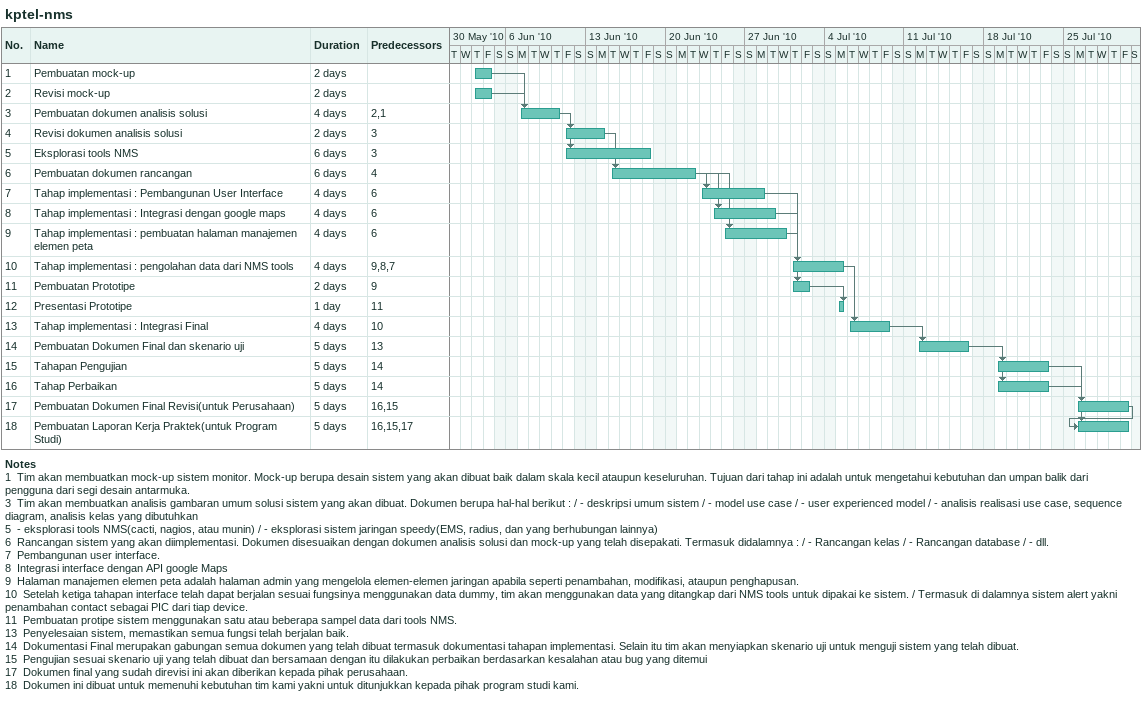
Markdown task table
kptel-nms

| ID | Task | Duration | Start | Finish | Predecessors |
|---|---|---|---|---|---|
| 1 | Pembuatan mock-up | 2d | 2010-06-03 | 2010-06-04 |  |
| 2 | Revisi mock-up | 2d | 2010-06-03 | 2010-06-04 |  |
| 3 | Pembuatan dokumen analisis solusi | 4d | 2010-06-07 | 2010-06-10 | 2, 1 |
| 4 | Revisi dokumen analisis solusi | 2d | 2010-06-11 | 2010-06-14 | 3 |
| 5 | Eksplorasi tools NMS | 6d | 2010-06-11 | 2010-06-18 | 3 |
| 6 | Pembuatan dokumen rancangan | 6d | 2010-06-15 | 2010-06-22 | 4 |
| 7 | Tahap implementasi : Pembangunan User Interface | 4d | 2010-06-23 | 2010-06-28 | 6 |
| 8 | Tahap implementasi : Integrasi dengan google maps | 4d | 2010-06-24 | 2010-06-29 | 6 |
| 9 | Tahap implementasi : pembuatan halaman manajemen elemen peta | 4d | 2010-06-25 | 2010-06-30 | 6 |
| 10 | Tahap implementasi : pengolahan data dari NMS tools | 4d | 2010-07-01 | 2010-07-05 | 9, 8, 7 |
| 11 | Pembuatan Prototipe | 2d | 2010-07-01 | 2010-07-02 | 9 |
| 12 | Presentasi Prototipe | 1d | 2010-07-05 | 2010-07-05 | 11 |
| 13 | Tahap implementasi : Integrasi Final | 4d | 2010-07-06 | 2010-07-09 | 10 |
| 14 | Pembuatan Dokumen Final dan skenario uji | 5d | 2010-07-12 | 2010-07-16 | 13 |
| 15 | Tahapan Pengujian | 5d | 2010-07-19 | 2010-07-23 | 14 |
| 16 | Tahap Perbaikan | 5d | 2010-07-19 | 2010-07-23 | 14 |
| 17 | Pembuatan Dokumen Final Revisi(untuk Perusahaan) | 5d | 2010-07-26 | 2010-07-30 | 16, 15 |
| 18 | Pembuatan Laporan Kerja Praktek(untuk Program Studi) | 5d | 2010-07-26 | 2010-07-30 | 16, 15, 17 |

Notes
- 1: Tim akan membuatkan mock-up sistem monitor. Mock-up berupa desain sistem yang akan dibuat baik dalam skala kecil ataupun keseluruhan. Tujuan dari tahap ini adalah untuk mengetahui kebutuhan dan umpan balik dari pengguna dari segi desain antarmuka.
- 3: Tim akan membuatkan analisis gambaran umum solusi sistem yang akan dibuat. Dokumen berupa hal-hal berikut : / - deskripsi umum sistem / - model use case / - user experienced model / - analisis realisasi use case, sequence diagram, analisis kelas yang dibutuhkan
- 5: - eksplorasi tools NMS(cacti, nagios, atau munin) / - eksplorasi sistem jaringan speedy(EMS, radius, dan yang berhubungan lainnya)
- 6: Rancangan sistem yang akan diimplementasi. Dokumen disesuaikan dengan dokumen analisis solusi dan mock-up yang telah disepakati. Termasuk didalamnya : / - Rancangan kelas / - Rancangan database / - dll.
- 7: Pembangunan user interface.
- 8: Integrasi interface dengan API google Maps
- 9: Halaman manajemen elemen peta adalah halaman admin yang mengelola elemen-elemen jaringan apabila seperti penambahan, modifikasi, ataupun penghapusan.
- 10: Setelah ketiga tahapan interface telah dapat berjalan sesuai fungsinya menggunakan data dummy, tim akan menggunakan data yang ditangkap dari NMS tools untuk dipakai ke sistem. / Termasuk di dalamnya sistem alert yakni penambahan contact sebagai PIC dari tiap device.
- 11: Pembuatan protipe sistem menggunakan satu atau beberapa sampel data dari tools NMS.
- 13: Penyelesaian sistem, memastikan semua fungsi telah berjalan baik.
- 14: Dokumentasi Final merupakan gabungan semua dokumen yang telah dibuat termasuk dokumentasi tahapan implementasi. Selain itu tim akan menyiapkan skenario uji untuk menguji sistem yang telah dibuat.
- 15: Pengujian sesuai skenario uji yang telah dibuat dan bersamaan dengan itu dilakukan perbaikan berdasarkan kesalahan atau bug yang ditemui
- 17: Dokumen final yang sudah direvisi ini akan diberikan kepada pihak perusahaan.
- 18: Dokumen ini dibuat untuk memenuhi kebutuhan tim kami yakni untuk ditunjukkan kepada pihak program studi kami.
